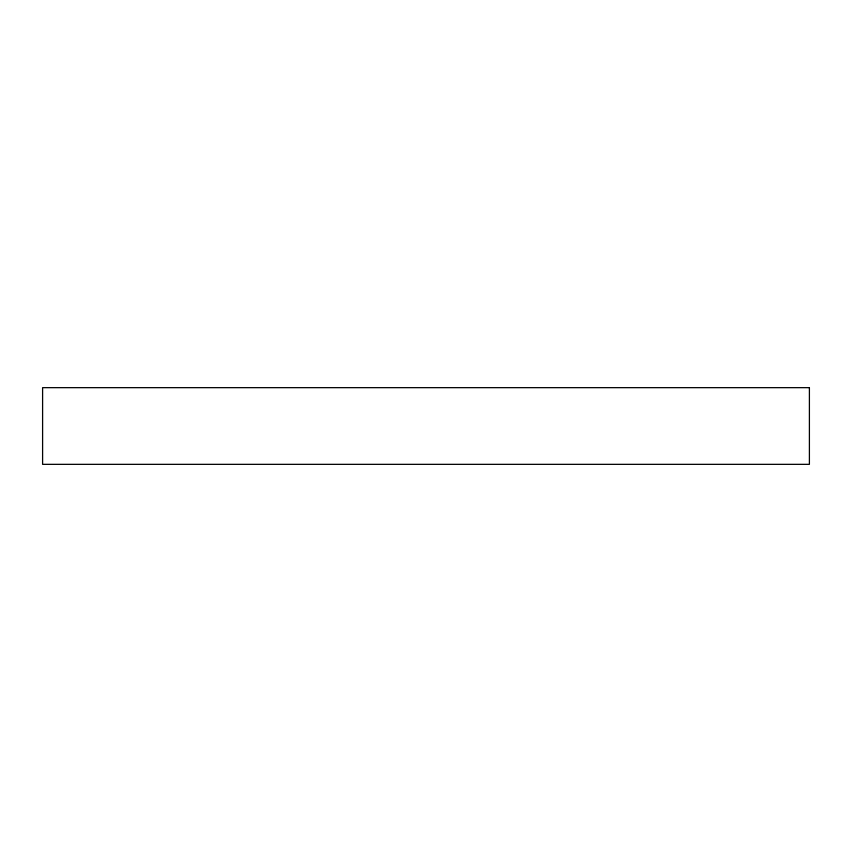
<?xml version="1.0" encoding="UTF-8"?>
<svg xmlns="http://www.w3.org/2000/svg" width="852" height="852" viewBox="0 0 852 852"><rect width="100%" height="100%" fill="white"/><g stroke="black" fill="none" stroke-linecap="round" stroke-linejoin="round"><path stroke-width="1.28" d="M809.4 387.66L42.6 387.66L42.6 464.34L809.4 464.34L809.4 387.66"/></g></svg>
